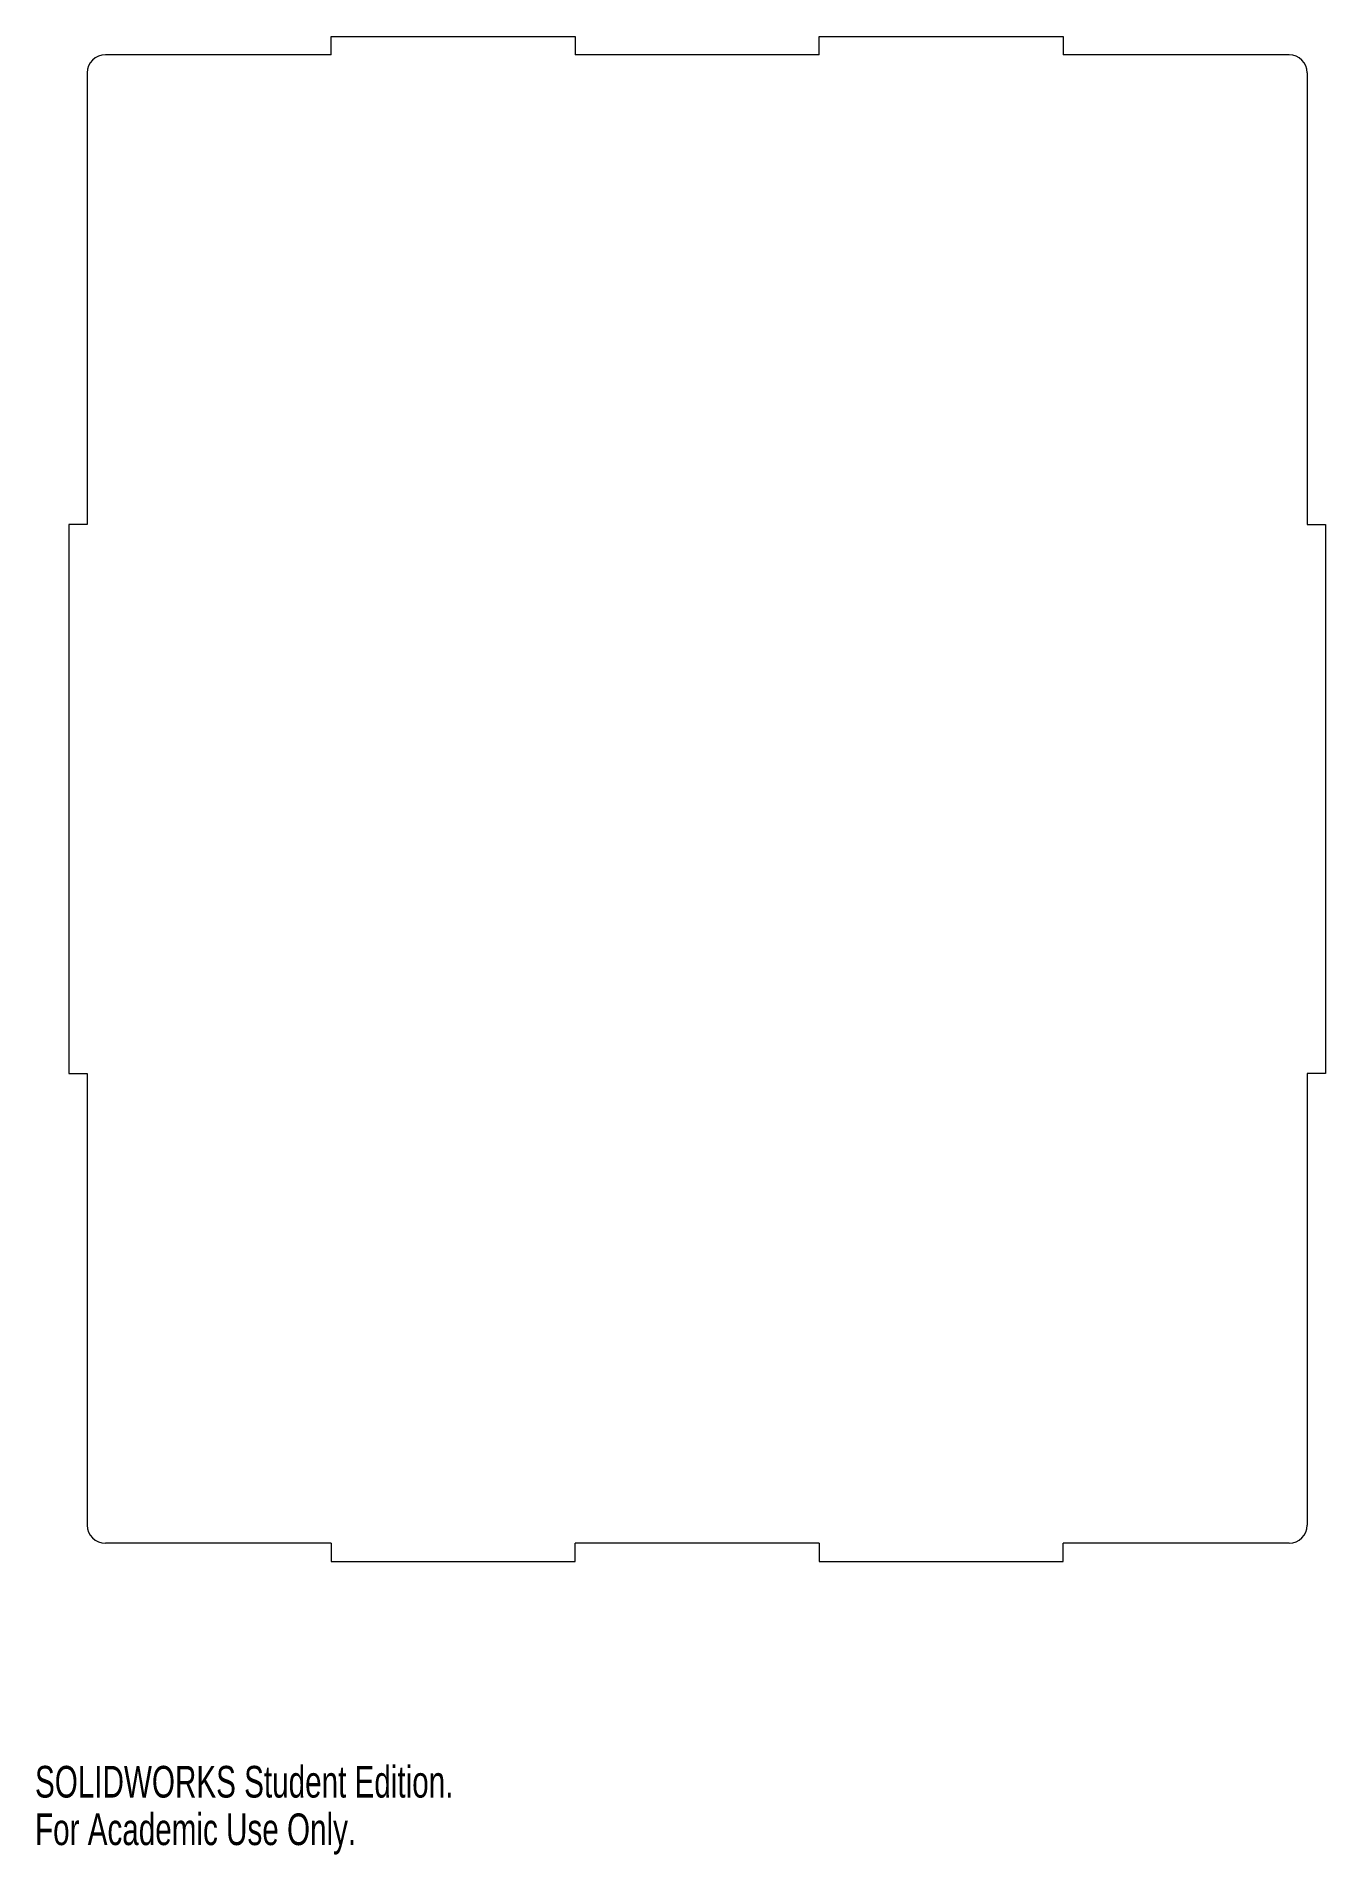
# Model space of a CAD drawing. Header units: millimetres. Extents: x 0 to 212, y 0 to 298.
import ezdxf

# ---------------------------------------------------------------- set-up
doc = ezdxf.new("R2010")
doc.units = ezdxf.units.MM
doc.layers.add('LAYER0', color=1, linetype='Continuous')
doc.styles.add('SLDTEXTSTYLE0', font='TXT', dxfattribs={"width": 0.7})

msp = doc.modelspace()

# ---------------------------------------------------------------- linework, layer by layer
at = {"layer": 'LAYER0', "linetype": 'Continuous', "lineweight": 15}
for p, q in [((48.55, 294.96), (48.55, 297.96)), ((48.55, 297.96), (88.55, 297.96)), ((88.55, 297.96), (88.55, 294.96)), ((128.55, 294.96), (128.55, 297.96)), ((128.55, 297.96), (168.55, 297.96)), ((168.55, 297.96), (168.55, 294.96)), ((48.55, 294.96), (11.55, 294.96)), ((128.55, 294.96), (88.55, 294.96)), ((205.55, 294.96), (168.55, 294.96)), ((8.55, 291.96), (8.55, 217.96)), ((208.55, 291.96), (208.55, 217.96)), ((5.55, 217.96), (5.55, 127.96)), ((8.55, 217.96), (5.55, 217.96)), ((208.55, 217.96), (211.55, 217.96)), ((211.55, 217.96), (211.55, 127.96)), ((5.55, 127.96), (8.55, 127.96)), ((8.55, 127.96), (8.55, 53.96)), ((211.55, 127.96), (208.55, 127.96)), ((208.55, 127.96), (208.55, 53.96)), ((48.55, 50.96), (11.55, 50.96)), ((48.55, 50.96), (48.55, 47.96)), ((128.55, 50.96), (88.55, 50.96)), ((88.55, 47.96), (88.55, 50.96)), ((128.55, 50.96), (128.55, 47.96)), ((205.55, 50.96), (168.55, 50.96)), ((168.55, 47.96), (168.55, 50.96)), ((48.55, 47.96), (88.55, 47.96)), ((128.55, 47.96), (168.55, 47.96))]:
    msp.add_line(p, q, dxfattribs=at)
for centre, start, end in [((11.55, 291.96), 90, 180), ((205.55, 291.96), 0, 90), ((11.55, 53.96), 180, 270), ((205.55, 53.96), 270, 0)]:
    msp.add_arc(centre, 3, start, end, dxfattribs=at)

# ---------------------------------------------------------------- texts
at = {"color": 7, "linetype": 'Continuous', "char_height": 5.19, "attachment_point": 1, "style": 'SLDTEXTSTYLE0'}
for s, insert in [('SOLIDWORKS Student Edition.', (0, 14.48)), ('For Academic Use Only.', (0, 6.69))]:
    msp.add_mtext(s, dxfattribs=dict(at, insert=insert))

doc.saveas('drawing.dxf')
